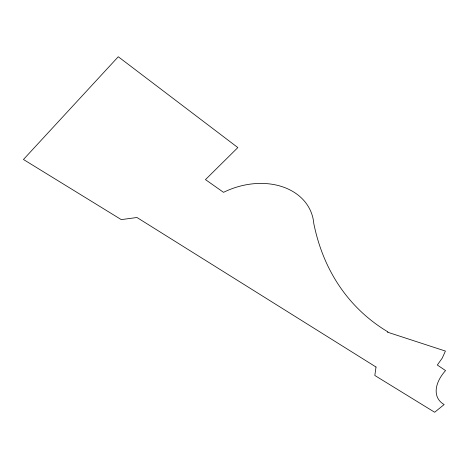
<?xml version="1.0" encoding="UTF-8"?>
<svg xmlns="http://www.w3.org/2000/svg" width="469" height="469" viewBox="0 0 469 469"><rect width="100%" height="100%" fill="white"/><g stroke="black" fill="none" stroke-linecap="round" stroke-linejoin="round"><path stroke-width="0.7" d="M376.021 367.022L374.819 375.476L434.652 412.251L444.166 404.542A40.516 24.001 -29.3 0 1 445.55 370.58L437.325 365.017L442.232 358.134L445.415 351.07L387.552 332.193L387.969 331.929A349.434 230.08 -44 0 1 313.79 223.496A67.196 51.32 -22 0 0 223.531 192.337L205.475 179.621L237.842 147.577L118.276 56.749L23.45 159.483L121.272 219.615L136.977 217.505L376.021 367.022"/></g></svg>
